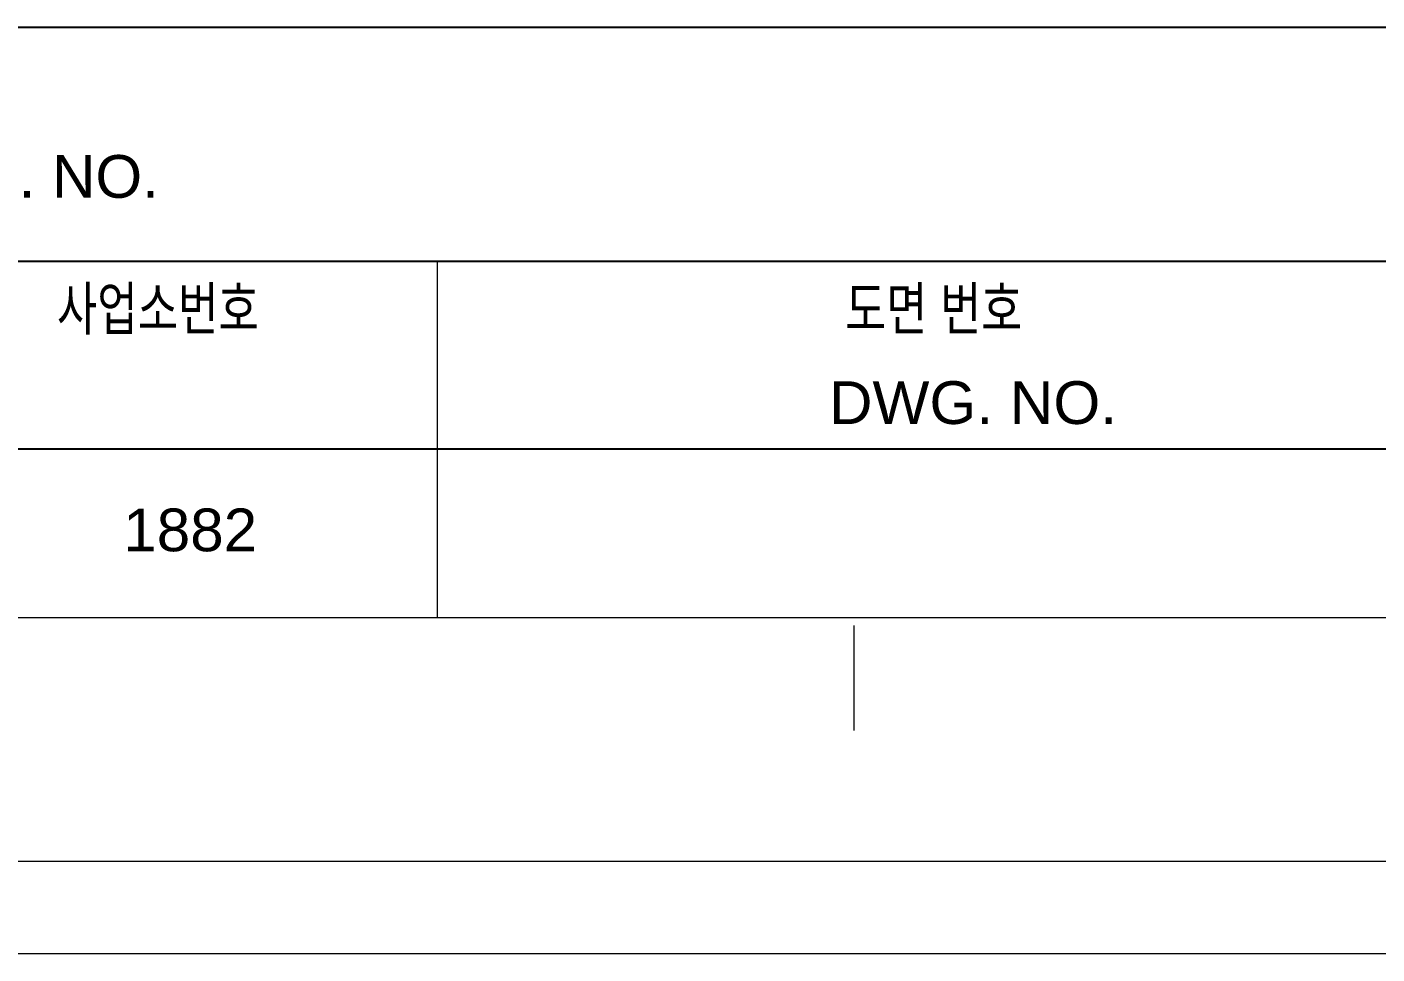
# Model space of a CAD drawing. Header units: inches. Extents: x 0 to 841, y 0 to 594.
# Drawn here: x 688 to 760.6, y 0 to 49.9 of the extents above; entities that cross this region are included whole.
import ezdxf

# ---------------------------------------------------------------- set-up
doc = ezdxf.new("R2010")
doc.units = ezdxf.units.IN
doc.header["$MEASUREMENT"] = 0
for name, color, linetype in [('BG 0 -2', 7, 'Continuous'), ('BG VPORT', 7, 'Continuous'), ('한국지역난방기술주식회사 CI', 7, 'Continuous')]:
    doc.layers.add(name, color=color, linetype=linetype)
doc.styles.add('Arial', font='arial.ttf')

msp = doc.modelspace()

# ---------------------------------------------------------------- linework, layer by layer
at = {"layer": 'BG 0 -2', "color": 7, "linetype": 'Continuous', "lineweight": 9}
for p, q in [((710.032, 37.27), (710.032, 18.107)), ((25.112, 18.107), (815.931, 18.107)), ((732.45, 17.683), (732.45, 12.024)), ((841, 0), (0, 0))]:
    msp.add_line(p, q, dxfattribs=at)
at = {"layer": 'BG VPORT', "color": 7, "linetype": 'Continuous', "lineweight": 25}
for p, q in [((666.664, 49.877), (815.931, 49.877)), ((666.664, 37.27), (815.931, 37.27)), ((666.664, 27.184), (815.931, 27.184))]:
    msp.add_line(p, q, dxfattribs=at)
at = {"layer": '한국지역난방기술주식회사 CI', "color": 7, "linetype": 'Continuous', "lineweight": 9}
msp.add_line((5.1, 5), (835.998, 5), dxfattribs=at)

# ---------------------------------------------------------------- texts
at = {"layer": 'BG VPORT', "color": 7, "style": 'Arial'}
for s, width, p in [('CONT. DWG. NO.', 1.006777, (668.641, 40.687)), ('사업소번호', 0.752508, (689.57, 33.572)), ('도면 번호', 0.767495, (731.983, 33.572)), ('DWG. NO.', 1.010364, (731.117, 28.517)), ('1882', 1.008516, (693.137, 21.669))]:
    msp.add_text(s, height=2.3, dxfattribs=dict(at, width=width)).set_placement(p)

doc.saveas('drawing.dxf')
